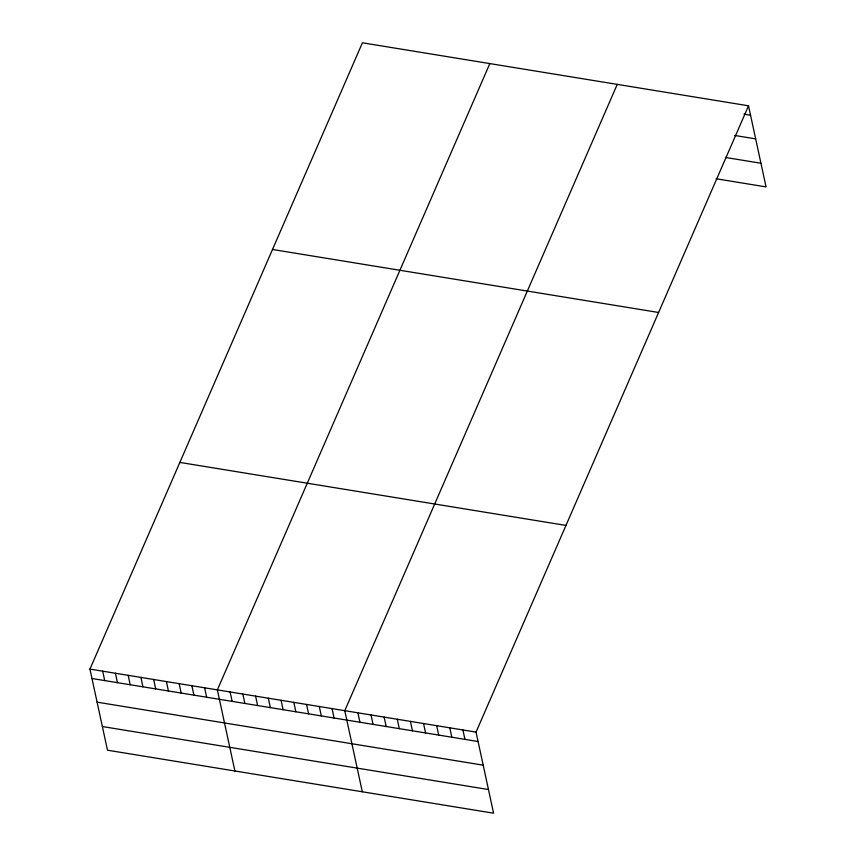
<?xml version="1.0" encoding="UTF-8"?>
<svg xmlns="http://www.w3.org/2000/svg" width="856" height="856" viewBox="0 0 856 856"><rect width="100%" height="100%" fill="white"/><g stroke="black" fill="none" stroke-linecap="round" stroke-linejoin="round"><path stroke-width="1.28" d="M748.519 105.802L476.043 732.105L493.58 813.2L107.482 750.198L89.944 669.092L362.42 42.8L748.519 105.802L766.056 186.908L716.172 178.765M489.835 63.59L217.36 689.893L234.897 770.989M617.251 84.38L344.775 710.683L362.302 791.779M743.992 114.148L750.552 115.218M734.662 135.451L755.666 138.875M725.492 157.461L760.941 163.25M272.508 249.481L658.606 312.483M179.867 462.422L565.955 525.423M89.944 669.092L476.043 732.105M91.988 678.508L478.076 741.51M97.103 702.166L483.191 765.168M102.367 726.541L488.466 789.542M462.914 729.965L464.947 739.37M449.785 727.814L451.829 737.23M436.667 725.674L438.7 735.09M423.538 723.534L425.571 732.95M410.409 721.394L412.442 730.799M397.28 719.254L399.313 728.659M384.151 717.103L386.184 726.519M371.023 714.963L373.055 724.379M357.894 712.823L359.937 722.239M332.032 708.597L334.065 718.013M319.288 706.521L321.321 715.937M306.544 704.445L308.577 713.851M293.811 702.359L295.844 711.775M281.068 700.283L283.101 709.699M268.324 698.207L270.357 707.623M255.58 696.131L257.613 705.537M242.837 694.045L244.88 703.461M230.104 691.969L232.137 701.385M204.616 687.807L206.649 697.223M191.872 685.731L193.916 695.147M179.139 683.655L181.172 693.06M166.396 681.569L168.429 690.985M153.652 679.493L155.685 688.909M140.908 677.417L142.952 686.822M128.175 675.331L130.208 684.747M115.432 673.255L117.465 682.671M102.688 671.179L104.721 680.584"/></g></svg>
